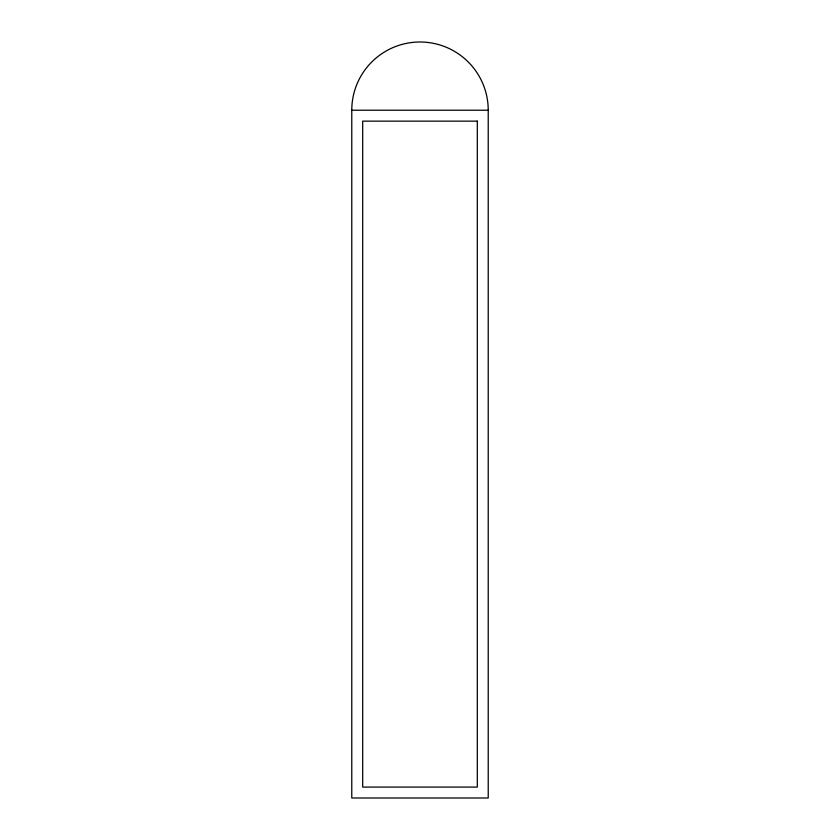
<?xml version="1.0" encoding="UTF-8"?>
<svg xmlns="http://www.w3.org/2000/svg" width="840" height="840" viewBox="0 0 840 840"><rect width="100%" height="100%" fill="white"/><g stroke="black" fill="none" stroke-linecap="round" stroke-linejoin="round"><path stroke-width="1.26" d="M351.771 110.229L488.229 110.229L488.229 798L351.771 798L351.771 110.229A68.229 68.229 0 0 1 420 42A68.229 68.229 0 0 1 488.229 110.229M477.309 121.149L362.691 121.149L362.691 787.08L477.309 787.08L477.309 121.149"/></g></svg>
